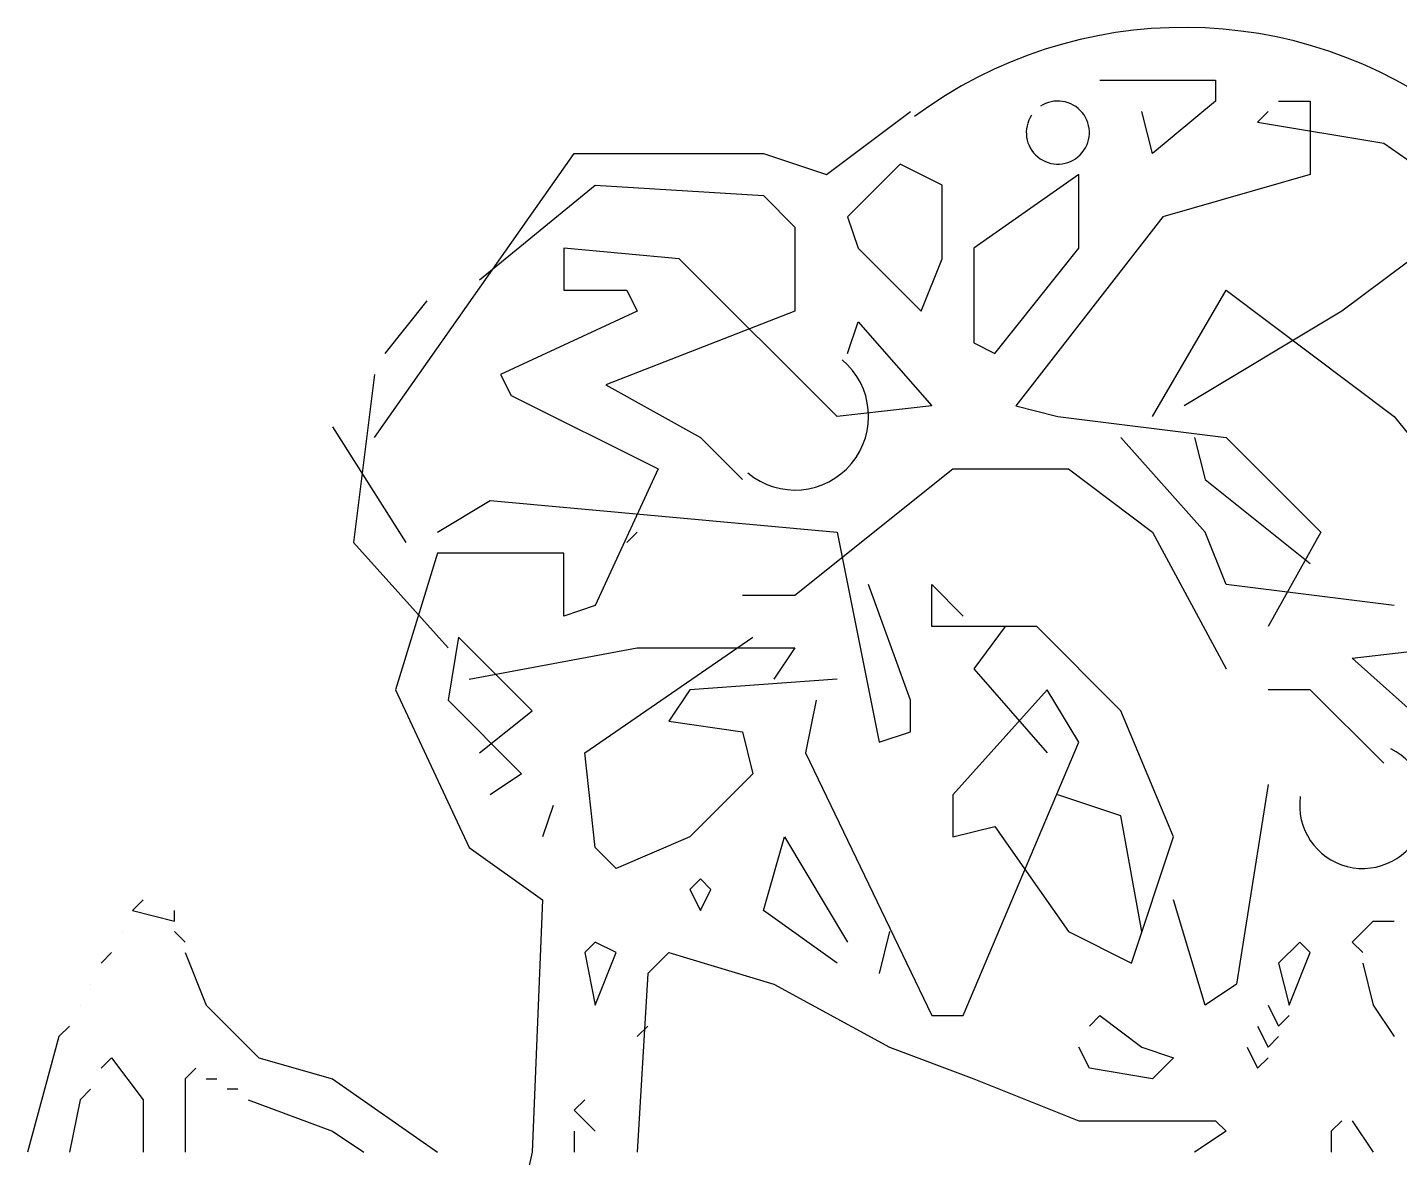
# Model space of a CAD drawing. Header units: inches. Extents: x 10 to 52.5, y 12.2 to 37.
# Drawn here: x 50.4923 to 50.5942, y 22.2777 to 22.3617 of the extents above; entities that cross this region are included whole.
import ezdxf

# ---------------------------------------------------------------- set-up
doc = ezdxf.new("R2010")
doc.units = ezdxf.units.IN
doc.header["$MEASUREMENT"] = 0
doc.layers.add('02', color=2, linetype='Continuous')

msp = doc.modelspace()

# ---------------------------------------------------------------- linework, layer by layer
at = {"layer": '02'}
for p, q in [((50.57194621882382, 22.35776734664108), (50.58053783546648, 22.35776734664108)), ((50.58053783546648, 22.35776734664108), (50.58053783546648, 22.35620522949324)), ((50.58053783546648, 22.35620522949324), (50.57585150257665, 22.35229995509729)), ((50.58522416835631, 22.35620522949324), (50.58756733485944, 22.35620522949324)), ((50.58756733485944, 22.35620522949324), (50.58756733485944, 22.35073784717536)), ((50.55163877909518, 22.35073784717536), (50.55788721992149, 22.35542418015251)), ((50.57585150257665, 22.35229995509729), (50.57507044389359, 22.35542418015251)), ((50.58366205133944, 22.35464312158586), (50.58444310990608, 22.35542418015251)), ((50.58366205133944, 22.35464312158586), (50.59303471735193, 22.35308101366394)), ((50.59303471735193, 22.35308101366394), (50.60084527531153, 22.34761362212015)), ((50.51805338971763, 22.33121145668559), (50.5328934471866, 22.35229995509729)), ((50.5328934471866, 22.35229995509729), (50.54695244608893, 22.35229995509729)), ((50.54695244608893, 22.35229995509729), (50.55163877909518, 22.35073784717536)), ((50.55710616135485, 22.35151889651609), (50.55320088691524, 22.34761362212015)), ((50.56023038642461, 22.34995678860872), (50.55710616135485, 22.35151889651609)), ((50.57038411088734, 22.35073784717536), (50.56257355292774, 22.34527045561702)), ((50.57038411088734, 22.34527045561702), (50.57038411088734, 22.35073784717536)), ((50.58756733485944, 22.35073784717536), (50.57663255183007, 22.34761362212015)), ((50.52586394767723, 22.34292728912845), (50.53445555512308, 22.34995678860872)), ((50.53445555512308, 22.34995678860872), (50.54695244608893, 22.34917573002752)), ((50.56023038642461, 22.34448939705038), (50.56023038642461, 22.34995678860872)), ((50.54695244608893, 22.34917573002752), (50.54929561259205, 22.34683256353895)), ((50.54929561259205, 22.34683256353895), (50.54929561259205, 22.34058412263988)), ((50.55320088691524, 22.34761362212015), (50.55398194548189, 22.34527045561702)), ((50.57663255183007, 22.34761362212015), (50.56569777799751, 22.33355462317416)), ((50.59928316737506, 22.34761362212015), (50.58991050147898, 22.34058412263988)), ((50.54070399594939, 22.34448939705038), (50.53211238850354, 22.34527045561702)), ((50.53211238850354, 22.34527045561702), (50.53211238850354, 22.34214623056181)), ((50.55398194548189, 22.34527045561702), (50.55866827848813, 22.34058412263988)), ((50.56257355292774, 22.34527045561702), (50.56257355292774, 22.33824095615131)), ((50.5641356607478, 22.33745989758466), (50.57038411088734, 22.34527045561702)), ((50.55241982846501, 22.33277356460752), (50.54070399594939, 22.34448939705038)), ((50.55866827848813, 22.34058412263988), (50.56023038642461, 22.34448939705038)), ((50.53211238850354, 22.34214623056181), (50.53679872150979, 22.34214623056181)), ((50.53679872150979, 22.34214623056181), (50.53757978007643, 22.34058412263988)), ((50.57585150257665, 22.33277356460752), (50.58131888483631, 22.34214623056181)), ((50.58131888483631, 22.34214623056181), (50.59381577591858, 22.33277356460752)), ((50.52195866404082, 22.34136518122108), (50.51883444816786, 22.33745989758466)), ((50.53757978007643, 22.34058412263988), (50.52742605549729, 22.33589778966273)), ((50.54929561259205, 22.34058412263988), (50.53523661357331, 22.33511673109609)), ((50.58991050147898, 22.34058412263988), (50.57819466896336, 22.33355462317416)), ((50.55320088691524, 22.33745989758466), (50.55398194548189, 22.33980306407323)), ((50.55398194548189, 22.33980306407323), (50.55944932785797, 22.33355462317416)), ((50.56257355292774, 22.33824095615131), (50.5641356607478, 22.33745989758466)), ((50.51805338971763, 22.33589778966273), (50.51649128178115, 22.32340089865323)), ((50.52742605549729, 22.33589778966273), (50.52820711406394, 22.33433568175536)), ((50.53523661357331, 22.33511673109609), (50.54226611308268, 22.33121145668559)), ((50.52820711406394, 22.33433568175536), (50.53914188801291, 22.32886829019702)), ((50.55944932785797, 22.33355462317416), (50.55241982846501, 22.33277356460752)), ((50.56569777799751, 22.33355462317416), (50.56882200295086, 22.33277356460752)), ((50.56882200295086, 22.33277356460752), (50.58131888483631, 22.33121145668559)), ((50.59381577591858, 22.33277356460752), (50.60006421674489, 22.32496301578652)), ((50.51492916453144, 22.33199251526679), (50.52039655610434, 22.32340089865323)), ((50.54226611308268, 22.33121145668559), (50.54539032883923, 22.32808723163037)), ((50.57975677689983, 22.32418195721987), (50.57350833607352, 22.33121145668559)), ((50.57897571833319, 22.33121145668559), (50.57975677689983, 22.32808723163037)), ((50.58131888483631, 22.33121145668559), (50.58834838422927, 22.32418195721987)), ((50.53914188801291, 22.32886829019702), (50.53445555512308, 22.31871456567609)), ((50.54929561259205, 22.31949562424273), (50.56101144499126, 22.32886829019702)), ((50.56101144499126, 22.32886829019702), (50.56960305232069, 22.32886829019702)), ((50.56960305232069, 22.32886829019702), (50.57585150257665, 22.32418195721987)), ((50.57975677689983, 22.32808723163037), (50.58756733485944, 22.3218387907313)), ((50.52273972260746, 22.32418195721987), (50.52664499704706, 22.32652512370845)), ((50.52664499704706, 22.32652512370845), (50.55241982846501, 22.32418195721987)), ((50.51649128178115, 22.32340089865323), (50.52352078117411, 22.31559034983223)), ((50.53679872150979, 22.32340089865323), (50.53757978007643, 22.32418195721987)), ((50.53757978007643, 22.32418195721987), (50.53757978007643, 22.32418195721987)), ((50.55241982846501, 22.32418195721987), (50.55554405341837, 22.30856085036651)), ((50.57585150257665, 22.32418195721987), (50.58131888483631, 22.31402823269894)), ((50.58131888483631, 22.32027668280938), (50.57975677689983, 22.32418195721987)), ((50.58834838422927, 22.32418195721987), (50.58444310990608, 22.31715245775416)), ((50.52273972260746, 22.32261984929795), (50.51961549753769, 22.31246612477701)), ((50.53211238850354, 22.32261984929795), (50.52273972260746, 22.32261984929795)), ((50.53211238850354, 22.3179335163208), (50.53211238850354, 22.32261984929795)), ((50.55788721992149, 22.31168506621037), (50.55476299485172, 22.32027668280938)), ((50.55944932785797, 22.32027668280938), (50.56179249424468, 22.3179335163208)), ((50.55944932785797, 22.31715245775416), (50.55944932785797, 22.32027668280938)), ((50.59381577591858, 22.31871456567609), (50.58131888483631, 22.32027668280938)), ((50.54539032883923, 22.31949562424273), (50.54929561259205, 22.31949562424273)), ((50.53445555512308, 22.31871456567609), (50.53211238850354, 22.3179335163208)), ((50.56725988593399, 22.31715245775416), (50.55944932785797, 22.31715245775416)), ((50.56491671943086, 22.31715245775416), (50.56257355292774, 22.31402823269894)), ((50.57350833607352, 22.31090401685509), (50.56725988593399, 22.31715245775416)), ((50.52430183054394, 22.31637139918751), (50.52352078117411, 22.31168506621037)), ((50.52976922200042, 22.31090401685509), (50.52430183054394, 22.31637139918751)), ((50.53367449644002, 22.30777979179987), (50.54617138740587, 22.31637139918751)), ((50.59069155073239, 22.31480929126559), (50.6039695003813, 22.31637139918751)), ((50.52508288911059, 22.31324718334366), (50.53757978007643, 22.31559034983223)), ((50.53757978007643, 22.31559034983223), (50.54929561259205, 22.31559034983223)), ((50.54929561259205, 22.31559034983223), (50.54773349534235, 22.31324718334366)), ((50.56257355292774, 22.31402823269894), (50.56804094450063, 22.30777979179987)), ((50.60553160831778, 22.3015313509008), (50.59069155073239, 22.31480929126559)), ((50.55241982846501, 22.31324718334366), (50.54148505451604, 22.31246612477701)), ((50.51961549753769, 22.31246612477701), (50.52508288911059, 22.30075029233415)), ((50.54148505451604, 22.31246612477701), (50.53992294657956, 22.31012295828844)), ((50.56804094450063, 22.31246612477701), (50.56101144499126, 22.30465556674465)), ((50.57038411088734, 22.30856085036651), (50.56804094450063, 22.31246612477701)), ((50.58756733485944, 22.31246612477701), (50.58444310990608, 22.31246612477701)), ((50.59303471735193, 22.30699873323323), (50.58756733485944, 22.31246612477701)), ((50.52352078117411, 22.31168506621037), (50.52898816343377, 22.30621768387794)), ((50.55085772052853, 22.31168506621037), (50.55007666196189, 22.30777979179987)), ((50.55788721992149, 22.3093418997218), (50.55788721992149, 22.31168506621037)), ((50.52586394767723, 22.30777979179987), (50.52976922200042, 22.31090401685509)), ((50.53992294657956, 22.31012295828844), (50.54539032883923, 22.3093418997218)), ((50.57741361039671, 22.3015313509008), (50.57350833607352, 22.31090401685509)), ((50.54539032883923, 22.3093418997218), (50.54617138740587, 22.30621768387794)), ((50.55554405341837, 22.30856085036651), (50.55788721992149, 22.3093418997218)), ((50.56179249424468, 22.2882534013101), (50.57038411088734, 22.30856085036651)), ((50.53445555512308, 22.30075029233415), (50.53367449644002, 22.30777979179987)), ((50.55007666196189, 22.30777979179987), (50.55944932785797, 22.2882534013101)), ((50.52898816343377, 22.30621768387794), (50.52664499704706, 22.30465556674465)), ((50.54617138740587, 22.30621768387794), (50.54148505451604, 22.3015313509008)), ((50.58444310990608, 22.3054366253113), (50.58209994340296, 22.29059656779867)), ((50.5313313299369, 22.30387451738937), (50.53055028068348, 22.3015313509008)), ((50.56101144499126, 22.30465556674465), (50.56101144499126, 22.3015313509008)), ((50.57350833607352, 22.30309345882273), (50.56882200295086, 22.30465556674465)), ((50.57507044389359, 22.29450185143508), (50.57350833607352, 22.30309345882273)), ((50.56101144499126, 22.3015313509008), (50.5641356607478, 22.30231240024153)), ((50.5641356607478, 22.30231240024153), (50.56960305232069, 22.29450185143508)), ((50.54148505451604, 22.3015313509008), (50.53601766294315, 22.29918818441223)), ((50.54695244608893, 22.29606395935701), (50.54851455402541, 22.3015313509008)), ((50.54851455402541, 22.3015313509008), (50.55320088691524, 22.29372079286844)), ((50.57428938532694, 22.29215868494651), (50.57741361039671, 22.3015313509008)), ((50.52508288911059, 22.30075029233415), (50.53055028068348, 22.29684501792365)), ((50.53601766294315, 22.29918818441223), (50.53445555512308, 22.30075029233415)), ((50.54226611308268, 22.29840712584558), (50.54148505451604, 22.29762606726439)), ((50.54304716245252, 22.29762606726439), (50.54226611308268, 22.29840712584558)), ((50.50087016562912, 22.29684501792365), (50.50008911625928, 22.29606395935701)), ((50.53055028068348, 22.29684501792365), (50.52976922200042, 22.27809967678916)), ((50.54148505451604, 22.29762606726439), (50.54226611308268, 22.29606395935701)), ((50.54226611308268, 22.29606395935701), (50.54304716245252, 22.29762606726439)), ((50.57975677689983, 22.28903445989129), (50.57741361039671, 22.29684501792365)), ((50.50008911625928, 22.29606395935701), (50.50321333201583, 22.29528290077581)), ((50.50321333201583, 22.29528290077581), (50.50321333201583, 22.29606395935701)), ((50.55241982846501, 22.29215868494651), (50.54695244608893, 22.29606395935701)), ((50.59069155073239, 22.29372079286844), (50.5922536679821, 22.29528290077581)), ((50.5922536679821, 22.29528290077581), (50.59381577591858, 22.29528290077581)), ((50.49930805769264, 22.29450185143508), (50.49930805769264, 22.29450185143508)), ((50.50321333201583, 22.29450185143508), (50.50399439069889, 22.29372079286844)), ((50.53445555512308, 22.29372079286844), (50.53367449644002, 22.29293973428724)), ((50.53601766294315, 22.29293973428724), (50.53445555512308, 22.29372079286844)), ((50.55632511198501, 22.29450185143508), (50.55554405341837, 22.29137762637987)), ((50.56960305232069, 22.29450185143508), (50.57428938532694, 22.29215868494651)), ((50.58678627629279, 22.29372079286844), (50.58522416835631, 22.29215868494651)), ((50.58756733485944, 22.29293973428724), (50.58678627629279, 22.29372079286844)), ((50.59147260941545, 22.29293973428724), (50.59069155073239, 22.29372079286844)), ((50.49774594975616, 22.29215868494651), (50.49852699912599, 22.29293973428724)), ((50.50399439069889, 22.29293973428724), (50.50555649863536, 22.28903445989129)), ((50.53367449644002, 22.29293973428724), (50.53445555512308, 22.28903445989129)), ((50.53445555512308, 22.28903445989129), (50.53601766294315, 22.29293973428724)), ((50.53836082944627, 22.29137762637987), (50.53992294657956, 22.29293973428724)), ((50.53992294657956, 22.29293973428724), (50.54773349534235, 22.29059656779867)), ((50.58600521772615, 22.28903445989129), (50.58756733485944, 22.29293973428724)), ((50.58522416835631, 22.29215868494651), (50.58600521772615, 22.28903445989129)), ((50.59147260941545, 22.29215868494651), (50.5922536679821, 22.28903445989129)), ((50.49696489118951, 22.29059656779867), (50.49696489118951, 22.29059656779867)), ((50.53836082944627, 22.29137762637987), (50.53757978007643, 22.27809967678916)), ((50.54773349534235, 22.29059656779867), (50.55632511198501, 22.28591023482153)), ((50.58209994340296, 22.29059656779867), (50.57975677689983, 22.28903445989129)), ((50.49618383262287, 22.28903445989129), (50.49618383262287, 22.28903445989129)), ((50.50555649863536, 22.28903445989129), (50.50946178215536, 22.28512917625488)), ((50.58444310990608, 22.28903445989129), (50.58522416835631, 22.28747235196937)), ((50.5922536679821, 22.28903445989129), (50.59381577591858, 22.28669129338817)), ((50.55944932785797, 22.2882534013101), (50.56179249424468, 22.2882534013101)), ((50.57116516945398, 22.28747235196937), (50.57194621882382, 22.2882534013101)), ((50.57194621882382, 22.2882534013101), (50.57507044389359, 22.28591023482153)), ((50.58522416835631, 22.28747235196937), (50.58600521772615, 22.2882534013101)), ((50.49462172468639, 22.28669129338817), (50.49227855829968, 22.27809967678916)), ((50.49540278325303, 22.28747235196937), (50.49462172468639, 22.28669129338817)), ((50.53836082944627, 22.28747235196937), (50.53757978007643, 22.28669129338817)), ((50.58366205133944, 22.28747235196937), (50.58444310990608, 22.28591023482153)), ((50.58444310990608, 22.28591023482153), (50.58522416835631, 22.28669129338817)), ((50.55632511198501, 22.28591023482153), (50.56257355292774, 22.28356706833295)), ((50.57116516945398, 22.2843481268996), (50.57038411088734, 22.28591023482153)), ((50.57507044389359, 22.28591023482153), (50.57741361039671, 22.28512917625488)), ((50.5828810019696, 22.28591023482153), (50.58366205133944, 22.2843481268996)), ((50.49774594975616, 22.2843481268996), (50.49852699912599, 22.28512917625488)), ((50.49852699912599, 22.28512917625488), (50.50087016562912, 22.28200496041103)), ((50.50946178215536, 22.28512917625488), (50.51492916453144, 22.28356706833295)), ((50.57741361039671, 22.28512917625488), (50.57585150257665, 22.28356706833295)), ((50.58366205133944, 22.2843481268996), (50.58444310990608, 22.28512917625488)), ((50.50477544926553, 22.2843481268996), (50.50399439069889, 22.28356706833295)), ((50.50399439069889, 22.28356706833295), (50.50399439069889, 22.27809967678916)), ((50.50555649863536, 22.28356706833295), (50.50633755720201, 22.28356706833295)), ((50.51492916453144, 22.28356706833295), (50.52273972260746, 22.27809967678916)), ((50.56257355292774, 22.28356706833295), (50.57038411088734, 22.28044284327774)), ((50.57585150257665, 22.28356706833295), (50.57116516945398, 22.2843481268996)), ((50.49696489118951, 22.28278600976631), (50.49618383262287, 22.28200496041103)), ((50.50789966513849, 22.28278600976631), (50.50711861576865, 22.28278600976631)), ((50.49618383262287, 22.28200496041103), (50.49540278325303, 22.27809967678916)), ((50.50087016562912, 22.28200496041103), (50.50087016562912, 22.27809967678916)), ((50.50868072370513, 22.28200496041103), (50.51492916453144, 22.27966179392245)), ((50.5328934471866, 22.28122390184438), (50.53367449644002, 22.28200496041103)), ((50.5328934471866, 22.28122390184438), (50.53445555512308, 22.27966179392245)), ((50.57038411088734, 22.28044284327774), (50.58053783546648, 22.28044284327774)), ((50.58053783546648, 22.28044284327774), (50.58131888483631, 22.27966179392245)), ((50.58912944279592, 22.27966179392245), (50.58991050147898, 22.28044284327774)), ((50.59069155073239, 22.28044284327774), (50.5922536679821, 22.27809967678916)), ((50.51492916453144, 22.27966179392245), (50.51727233103457, 22.27809967678916)), ((50.5328934471866, 22.27966179392245), (50.5328934471866, 22.27809967678916)), ((50.58131888483631, 22.27966179392245), (50.57897571833319, 22.27809967678916)), ((50.58912944279592, 22.27966179392245), (50.58912944279592, 22.27809967678916)), ((50.52976922200042, 22.27809967678916), (50.52820711406394, 22.27107017732345))]:
    msp.add_line(p, q, dxfattribs=at)
for centre, radius, start, end in [((50.57819466896336, 22.32808723163037), 0.03358538941994003, 52.59464142016492, 126.6070735139744), ((50.56882200295086, 22.35386206300467), 0.002343166489180353, 146.3099340915716, 123.6900716883743), ((50.54929561259205, 22.33277356460752), 0.005467391549775796, 230.1944293333577, 50.19442933335769), ((50.59147260941545, 22.30387451738937), 0.004686332978360706, 171.8698977632843, 63.4349454670879)]:
    msp.add_arc(centre, radius, start, end, dxfattribs=at)

doc.saveas('drawing.dxf')
